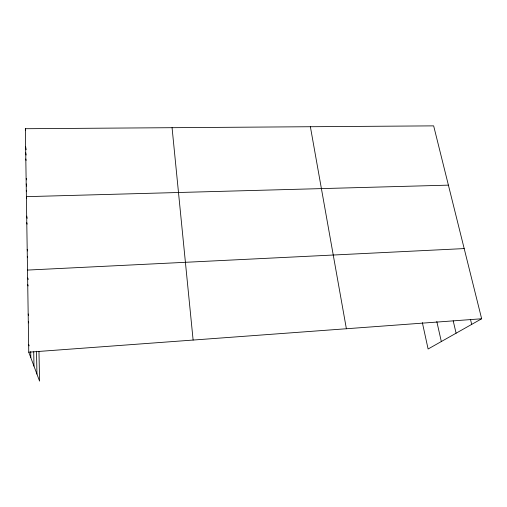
<?xml version="1.0" encoding="UTF-8"?>
<svg xmlns="http://www.w3.org/2000/svg" width="507" height="507" viewBox="0 0 507 507"><rect width="100%" height="100%" fill="white"/><g stroke="black" fill="none" stroke-linecap="round" stroke-linejoin="round"><path stroke-width="0.76" d="M38.963 351.269L39.571 381.131L28.76 352.181L25.35 128.721L433.656 125.869L481.65 318.77L428.104 349.006L422.35 322.604M28.76 352.181L481.65 318.77M27.505 270.073L464.184 248.582M448.403 185.144L26.389 196.653L26.687 198.091M28.646 344.424L29.153 345.844M28.291 321.514L28.747 322.908M28.177 313.991L28.626 315.436M27.727 284.49L28.132 285.942M27.815 277.994L28.221 279.484M27.296 256.288L27.657 257.733M27.194 249.469L27.555 250.946M470.477 319.378L471.694 324.391M453.201 320.83L456.091 333.2M436.806 321.52L441.324 341.541M26.782 222.687L27.112 224.145M26.681 216.109L27.175 218.333M26.288 190.264L26.592 191.722M26.193 183.914L26.643 186.139M26.244 178.363L26.541 179.865M25.813 158.964L26.085 160.415M25.718 152.829L26.13 155.041M25.623 146.738L26.174 149.723M310.379 126.731L346.382 328.751M25.35 128.721L25.623 130.267M172.069 127.694L193.116 340.058M36.51 351.256L36.948 374.103M33.722 351.769L33.982 366.155M30.712 351.617L30.807 357.657"/></g></svg>
